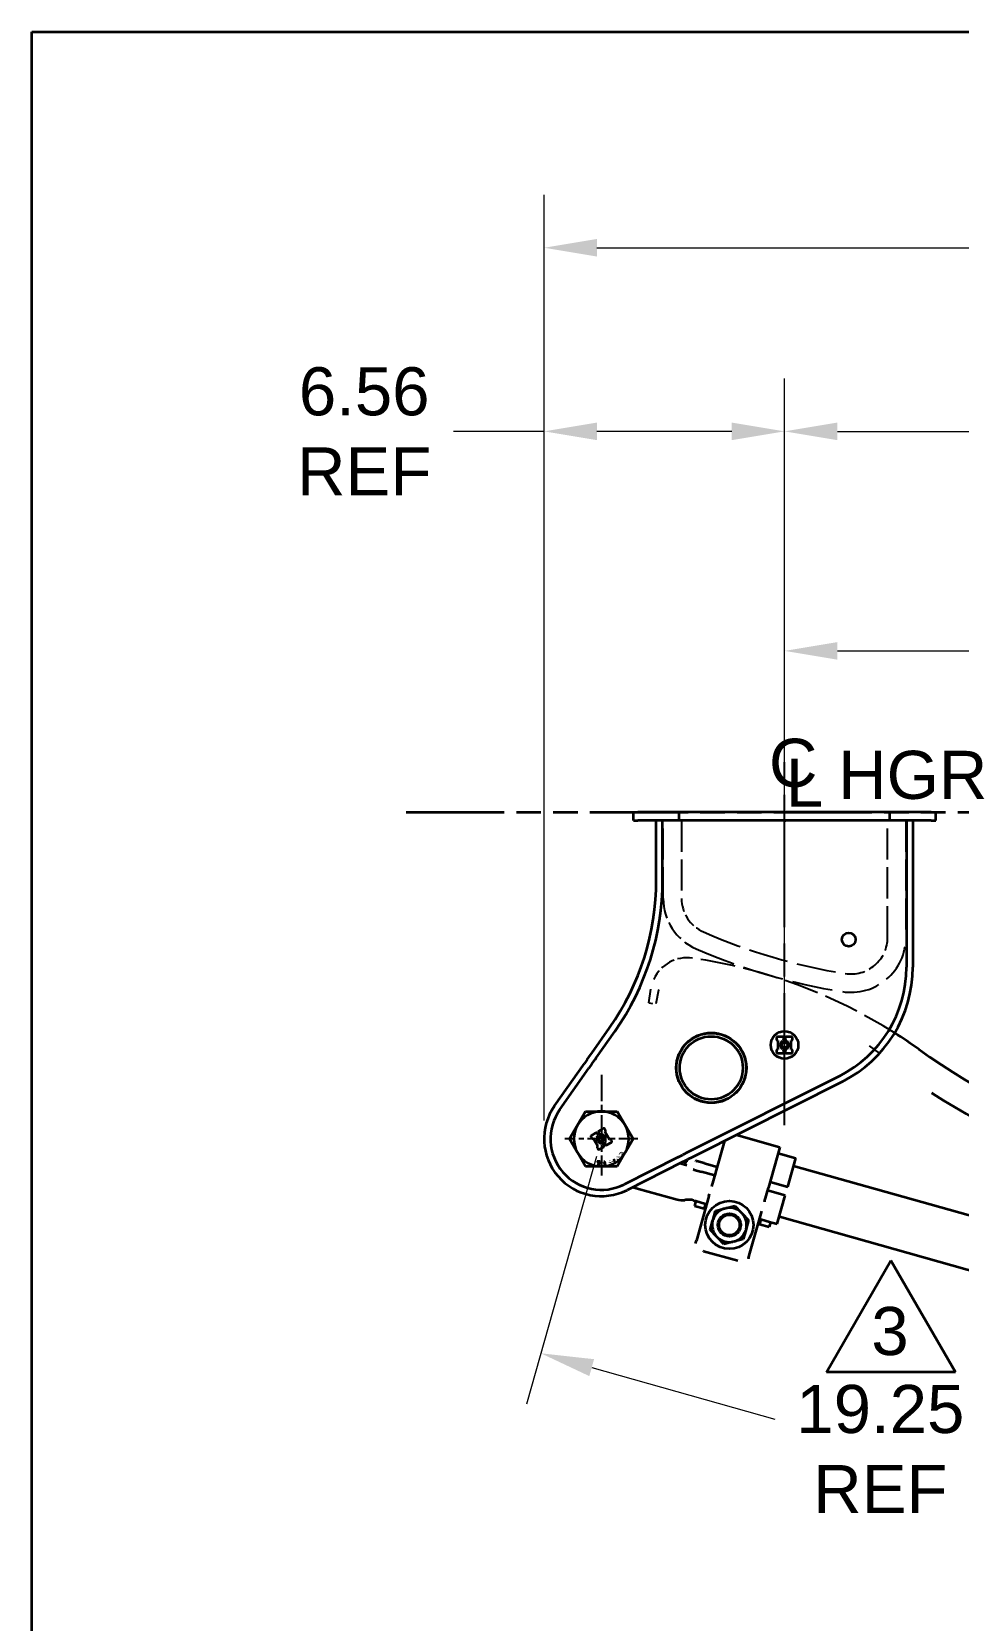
# Model space of a CAD drawing. Header units: inches. Extents: x 0 to 267, y 0 to 172.
# Drawn here: x 7.63 to 32.91, y 128.49 to 171.84 of the extents above; entities that cross this region are included whole.
import ezdxf
from ezdxf.enums import TextEntityAlignment as Align

# ---------------------------------------------------------------- set-up
doc = ezdxf.new("R2010")
doc.units = ezdxf.units.IN
doc.header["$LTSCALE"] = 8
doc.header["$MEASUREMENT"] = 0
for name, pattern in [('CHAIN', [0.7087, 0.4724, -0.0591, 0.1181, -0.0591]), ('DASHED', [0.2067, 0.1654, -0.0413]), ('DOUBLE_DASH_CHAIN', [1.2403, 0.6614, -0.0827, 0.1654, -0.0827, 0.1654, -0.0827])]:
    doc.linetypes.add(name, pattern=pattern)
for name, color, linetype, lineweight in [('Center Mark(Hutchens)', 7, 'Continuous', 25), ('Centerline(Hutchens)', 7, 'Continuous', 25), ('Dimensions(Hutchens)', 7, 'Continuous', 25), ('Hidden Edges(Hutchens)', 7, 'DASHED', 25), ('Phantom Lines(Hutchens)', 7, 'DOUBLE_DASH_CHAIN', 70), ('Sketch Geometry(Hutchens)', 7, 'Continuous', 35), ('Symbols(Hutchens)', 7, 'Continuous', 25), ('Visible Edges(Hutchens)', 7, 'Continuous', 35)]:
    doc.layers.add(name, color=color, linetype=linetype, lineweight=lineweight)
doc.styles.add('Hutchens .164', font='ARIAL.TTF')
doc.styles.add('Hutchens .180', font='ARIAL.TTF')
doc.dimstyles.new('HUTCHENS STD DIM X.XX', dxfattribs={"dimscale": 8, "dimtxt": 0.164, "dimasz": 0.18, "dimexe": 0.18, "dimexo": 0.0625, "dimgap": 0.09, "dimtad": 0, "dimtih": 1, "dimtoh": 1, "dimrnd": 1e-08, "dimzin": 4, "dimdsep": 46, "dimtxsty": 'Hutchens .164', "dimcen": 0.09, "dimclrd": 211, "dimclre": 211, "dimclrt": 7, "dimadec": 0, "dimazin": 1, "dimtfac": 0.762195, "dimtofl": 0, "dimtmove": 0, "dimatfit": 3, "dimfxl": 0, "dimtolj": 1, "dimtzin": 0, "dimlwd": 9, "dimlwe": 9, "dimarcsym": 0})

# ---------------------------------------------------------------- blocks, each defined once
blk = doc.blocks.new('Borders D-SIZE')
at = {"layer": 'Sketch Geometry(Hutchens)'}
for p, q in [((0.9537, 21.4797), (32.9537, 21.4797)), ((0.9537, 0.5117), (0.9537, 21.4797))]:
    blk.add_line(p, q, dxfattribs=at)
at = {"layer": 'Symbols(Hutchens)', "color": 7}
for tag, height, style, p in [('PART_NO', 0.164, 'Hutchens .164', (33.0853, 2.8866)), ('Sheet_number', 0.164, 'Hutchens .164', (33.1339, 1.1147)), ('REV', 0.18, 'Hutchens .180', (33.0853, 1.5662)), ('SHTS_(TOTAL)', 0.164, 'Hutchens .164', (33.1339, 0.6452))]:
    blk.add_attdef(tag, text='', height=height, rotation=270, dxfattribs=dict(at, style=style)).set_placement(p, align=Align.MIDDLE_CENTER)
blk = doc.blocks.new('*D42')
at = {"layer": 'Defpoints', "color": 0, "linetype": 'Continuous'}
for p in [(23.175, 141.623), (41.702, 136.399), (40.052, 130.547)]:
    blk.add_point(p, dxfattribs=at)
at = {"layer": 'Dimensions(Hutchens)', "color": 211, "linetype": 'Continuous', "lineweight": 9}
for p, q in [((23.039, 141.142), (21.134, 134.385)), ((41.567, 135.918), (39.662, 129.161)), ((22.911, 135.38), (27.912, 133.97)), ((38.666, 130.938), (33.665, 132.348))]:
    blk.add_line(p, q, dxfattribs=at)
at = {"layer": 'Dimensions(Hutchens)', "color": 211, "linetype": 'Continuous'}
for points in [[(22.976, 135.611), (22.846, 135.149), (21.525, 135.771)], [(38.731, 131.169), (38.601, 130.707), (40.052, 130.547)]]:
    blk.add_solid(points, dxfattribs=at)
at = {"layer": 'Dimensions(Hutchens)', "color": 7, "linetype": 'Continuous', "lineweight": 9, "insert": (30.789, 133.159), "char_height": 1.312, "attachment_point": 5, "style": 'Hutchens .164'}
blk.add_mtext('\\A1;19.25\\PREF', dxfattribs=at)
blk = doc.blocks.new('*D44')
at = {"layer": 'Defpoints', "color": 0, "linetype": 'Continuous'}
for p in [(47.098, 154.941), (28.175, 151.901), (47.098, 134.822)]:
    blk.add_point(p, dxfattribs=at)
at = {"layer": 'Dimensions(Hutchens)', "color": 211, "linetype": 'Continuous', "lineweight": 9}
for p, q in [((28.175, 152.401), (28.175, 156.381)), ((47.098, 135.322), (47.098, 156.381)), ((29.615, 154.941), (34.767, 154.941)), ((45.658, 154.941), (40.506, 154.941))]:
    blk.add_line(p, q, dxfattribs=at)
at = {"layer": 'Dimensions(Hutchens)', "color": 211, "linetype": 'Continuous'}
for points in [[(29.615, 155.181), (29.615, 154.701), (28.175, 154.941)], [(45.658, 155.181), (45.658, 154.701), (47.098, 154.941)]]:
    blk.add_solid(points, dxfattribs=at)
at = {"layer": 'Dimensions(Hutchens)', "color": 7, "linetype": 'Continuous', "lineweight": 9, "insert": (37.636, 154.941), "char_height": 1.312, "attachment_point": 5, "style": 'Hutchens .164'}
blk.add_mtext('\\A1;19.00\\PREF', dxfattribs=at)
blk = doc.blocks.new('*D45')
at = {"layer": 'Defpoints', "color": 0, "linetype": 'Continuous'}
for p in [(77.175, 160.932), (77.175, 152.173), (28.175, 151.901)]:
    blk.add_point(p, dxfattribs=at)
at = {"layer": 'Dimensions(Hutchens)', "color": 211, "linetype": 'Continuous', "lineweight": 9}
for p, q in [((28.175, 152.401), (28.175, 162.372)), ((77.175, 152.673), (77.175, 162.372)), ((29.615, 160.932), (51.087, 160.932)), ((75.735, 160.932), (54.262, 160.932))]:
    blk.add_line(p, q, dxfattribs=at)
at = {"layer": 'Dimensions(Hutchens)', "color": 211, "linetype": 'Continuous'}
for points in [[(29.615, 161.172), (29.615, 160.692), (28.175, 160.932)], [(75.735, 161.172), (75.735, 160.692), (77.175, 160.932)]]:
    blk.add_solid(points, dxfattribs=at)
at = {"layer": 'Dimensions(Hutchens)', "color": 7, "linetype": 'Continuous', "lineweight": 9, "insert": (52.675, 160.932), "char_height": 1.312, "attachment_point": 5, "style": 'Hutchens .164'}
blk.add_mtext('\\A1; A', dxfattribs=at)
blk = doc.blocks.new('*D46')
at = {"layer": 'Defpoints', "color": 0, "linetype": 'Continuous'}
for p in [(21.612, 160.932), (28.175, 141.996), (21.612, 141.623)]:
    blk.add_point(p, dxfattribs=at)
at = {"layer": 'Dimensions(Hutchens)', "color": 211, "linetype": 'Continuous', "lineweight": 9}
for p, q in [((21.612, 142.123), (21.612, 162.372)), ((28.175, 142.496), (28.175, 162.372)), ((21.612, 160.932), (19.141, 160.932)), ((26.735, 160.932), (23.052, 160.932))]:
    blk.add_line(p, q, dxfattribs=at)
at = {"layer": 'Dimensions(Hutchens)', "color": 211, "linetype": 'Continuous'}
for points in [[(23.052, 161.172), (23.052, 160.692), (21.612, 160.932)], [(26.735, 161.172), (26.735, 160.692), (28.175, 160.932)]]:
    blk.add_solid(points, dxfattribs=at)
at = {"layer": 'Dimensions(Hutchens)', "color": 7, "linetype": 'Continuous', "lineweight": 9, "insert": (16.702, 160.932), "char_height": 1.312, "attachment_point": 5, "style": 'Hutchens .164'}
blk.add_mtext('\\A1;6.56\\PREF', dxfattribs=at)
blk = doc.blocks.new('*D51')
at = {"layer": 'Defpoints', "color": 0, "linetype": 'Continuous'}
for p in [(21.612, 165.943), (132.612, 144.395), (21.612, 141.623)]:
    blk.add_point(p, dxfattribs=at)
at = {"layer": 'Dimensions(Hutchens)', "color": 211, "linetype": 'Continuous', "lineweight": 9}
for p, q in [((21.612, 142.123), (21.612, 167.383)), ((132.612, 144.895), (132.612, 167.383)), ((23.052, 165.943), (67.479, 165.943)), ((131.172, 165.943), (86.745, 165.943))]:
    blk.add_line(p, q, dxfattribs=at)
at = {"layer": 'Dimensions(Hutchens)', "color": 211, "linetype": 'Continuous'}
for points in [[(23.052, 166.183), (23.052, 165.703), (21.612, 165.943)], [(131.172, 166.183), (131.172, 165.703), (132.612, 165.943)]]:
    blk.add_solid(points, dxfattribs=at)
at = {"layer": 'Dimensions(Hutchens)', "color": 7, "linetype": 'Continuous', "lineweight": 9, "insert": (77.112, 165.943), "char_height": 1.312, "attachment_point": 5, "style": 'Hutchens .164'}
blk.add_mtext('\\A1; D REC CLEARANCE', dxfattribs=at)
blk = doc.blocks.new('CL HGR')
at = {"layer": 'Symbols(Hutchens)', "color": 7, "char_height": 0.164, "attachment_point": 5, "style": 'Hutchens .164'}
for s, insert in [('C', (0.0294, -0.0028)), ('L', (0.068, -0.0698)), ('HGR', (0.4373, -0.044))]:
    blk.add_mtext(s, dxfattribs=dict(at, insert=insert))
blk = doc.blocks.new('FLAG')
at = {"layer": 'Sketch Geometry(Hutchens)'}
for p, q in [((-0.22, -0.1905), (0, 0.1905)), ((0, 0.1905), (0.22, -0.1905)), ((0.22, -0.1905), (-0.22, -0.1905))]:
    blk.add_line(p, q, dxfattribs=at)
at = {"layer": 'Symbols(Hutchens)', "color": 7, "style": 'Hutchens .164'}
blk.add_attdef('NO:', text='', height=0.164, dxfattribs=at).set_placement((-0.0034, -0.0497), align=Align.MIDDLE_CENTER)

msp = doc.modelspace()

# ---------------------------------------------------------------- linework, layer by layer
at = {"layer": 'Center Mark(Hutchens)', "linetype": 'CHAIN', "ltscale": 0.190971}
msp.add_line((23.1746, 143.3746), (23.1746, 140.6231), dxfattribs=at)
at = {"layer": 'Center Mark(Hutchens)', "linetype": 'CHAIN', "ltscale": 0.138781}
msp.add_line((24.1746, 141.6231), (22.1746, 141.6231), dxfattribs=at)
at = {"layer": 'Centerline(Hutchens)', "linetype": 'CHAIN', "ltscale": 0.954115}
msp.add_line((28.1746, 141.9956), (28.1746, 151.9006), dxfattribs=at)
at = {"layer": 'Hidden Edges(Hutchens)', "ltscale": 0.642537}
for p, q in [((24.8621, 148.1856), (24.8621, 150.3106)), ((25.3621, 150.3106), (25.3621, 148.1856)), ((30.9871, 147.1231), (30.9871, 150.3106)), ((31.4871, 150.3106), (31.4871, 147.1231))]:
    msp.add_line(p, q, dxfattribs=at)
at = {"layer": 'Hidden Edges(Hutchens)', "ltscale": 0.299877}
msp.add_line((24.4718, 145.3337), (24.5267, 145.7137), dxfattribs=at)
at = {"layer": 'Hidden Edges(Hutchens)', "ltscale": 0.298367}
msp.add_line((24.7385, 145.6791), (24.6599, 145.3066), dxfattribs=at)
at = {"layer": 'Hidden Edges(Hutchens)', "ltscale": 0.001489}
msp.add_line((24.7395, 145.683), (24.7385, 145.6791), dxfattribs=at)
at = {"layer": 'Hidden Edges(Hutchens)', "ltscale": 0.045142}
msp.add_line((24.4718, 145.3337), (24.6599, 145.3066), dxfattribs=at)
at = {"layer": 'Hidden Edges(Hutchens)', "ltscale": 0.101732, "flags": 128}
msp.add_lwpolyline([(24.6061, 145.9821), (24.6009, 145.9705)], dxfattribs=at)
at = {"layer": 'Hidden Edges(Hutchens)', "ltscale": 0.089693, "flags": 128}
msp.add_lwpolyline([(24.7395, 145.683), (24.7411, 145.6892)], dxfattribs=at)
at = {"layer": 'Hidden Edges(Hutchens)', "ltscale": 0.67033, "flags": 128}
msp.add_lwpolyline([(30.7697, 143.962), (30.4935, 144.159)], dxfattribs=at)
at = {"layer": 'Hidden Edges(Hutchens)', "ltscale": 0.413586}
msp.add_arc((26.3621, 148.1856), 1.5, 180, 246.36914, dxfattribs=at)
at = {"layer": 'Hidden Edges(Hutchens)', "ltscale": 0.275691}
msp.add_arc((26.3621, 148.1856), 1, 180, 246.36914, dxfattribs=at)
at = {"layer": 'Hidden Edges(Hutchens)', "ltscale": 0.814862}
msp.add_arc((32.3246, 161.8132), 15.875, 246.36914, 260.95878, dxfattribs=at)
at = {"layer": 'Hidden Edges(Hutchens)', "ltscale": 0.784015}
msp.add_arc((29.9871, 147.1231), 1.5, 260.95878, 0, dxfattribs=at)
at = {"layer": 'Hidden Edges(Hutchens)', "ltscale": 0.411456}
msp.add_arc((29.9871, 147.1231), 1, 260.95878, 0, dxfattribs=at)
at = {"layer": 'Hidden Edges(Hutchens)', "ltscale": 0.306081}
msp.add_arc((25.5158, 145.567), 1, 81.78787, 155.47047, dxfattribs=at)
at = {"layer": 'Hidden Edges(Hutchens)', "ltscale": 0.717141}
msp.add_arc((23.6546, 132.6706), 14.03, 57.57338, 81.78758, dxfattribs=at)
at = {"layer": 'Hidden Edges(Hutchens)', "ltscale": 0.840527}
msp.add_arc((32.3246, 161.8132), 16.375, 246.36914, 260.95878, dxfattribs=at)
at = {"layer": 'Phantom Lines(Hutchens)', "lineweight": 35, "ltscale": 0.505804}
msp.add_line((17.8451, 150.5426), (138.2961, 150.5426), dxfattribs=at)
at = {"layer": 'Visible Edges(Hutchens)'}
for p, q in [((24.0496, 150.5426), (24.1746, 150.5426)), ((24.0496, 150.3106), (24.0496, 150.5426)), ((25.2996, 150.5426), (24.1746, 150.5426)), ((25.6746, 150.5426), (25.2996, 150.5426)), ((25.2996, 150.3106), (25.2996, 150.5426)), ((28.1433, 150.5426), (25.6746, 150.5426)), ((28.1746, 150.5113), (28.1433, 150.5426)), ((28.1433, 150.5426), (28.2058, 150.5426)), ((28.2058, 150.5426), (28.1746, 150.5113)), ((30.6746, 150.5426), (28.2058, 150.5426)), ((31.0496, 150.5426), (30.6746, 150.5426)), ((32.1746, 150.5426), (31.0496, 150.5426)), ((31.0496, 150.3106), (31.0496, 150.5426)), ((32.1746, 150.5426), (32.2996, 150.5426)), ((32.2996, 150.3106), (32.2996, 150.5426)), ((24.0496, 150.3106), (24.1746, 150.3106)), ((25.2996, 150.3106), (24.1746, 150.3106)), ((24.6746, 148.6856), (24.6746, 150.3106)), ((24.8476, 148.6856), (24.8476, 150.3106)), ((25.6746, 150.3106), (25.2996, 150.3106)), ((28.1433, 150.3106), (25.6746, 150.3106)), ((28.1433, 150.3106), (28.1746, 150.3418)), ((28.1433, 150.3106), (28.2058, 150.3106)), ((28.1746, 150.3418), (28.2058, 150.3106)), ((30.6746, 150.3106), (28.2058, 150.3106)), ((31.0496, 150.3106), (30.6746, 150.3106)), ((32.1746, 150.3106), (31.0496, 150.3106)), ((31.5016, 150.3106), (31.5016, 146.3106)), ((31.6746, 150.3106), (31.6746, 146.3106)), ((32.1746, 150.3106), (32.2996, 150.3106)), ((22.9112, 143.9636), (23.399, 144.6568)), ((23.0353, 143.8394), (23.5405, 144.5572)), ((27.9558, 144.3731), (27.9558, 144.3418)), ((28.1277, 144.4043), (27.9871, 144.4043)), ((28.159, 144.3418), (28.159, 144.3731)), ((28.1902, 144.3731), (28.1902, 144.3418)), ((28.3621, 144.4043), (28.2215, 144.4043)), ((28.3933, 144.3418), (28.3933, 144.3731)), ((22.8775, 143.9157), (22.9112, 143.9636)), ((27.9558, 144.0293), (27.9558, 143.9981)), ((27.9871, 144.3106), (27.9918, 144.3106)), ((27.9918, 144.0606), (27.9871, 144.0606)), ((27.9871, 143.9668), (28.1277, 143.9668)), ((27.9918, 144.3106), (27.9918, 144.0606)), ((28.1168, 144.3106), (28.1277, 144.3106)), ((28.1168, 144.3041), (28.1168, 144.3106)), ((28.1168, 144.0606), (28.1168, 144.067)), ((28.1277, 144.0606), (28.1168, 144.0606)), ((28.159, 143.9981), (28.159, 144.0293)), ((28.1902, 144.0293), (28.1902, 143.9981)), ((28.2215, 144.3106), (28.2324, 144.3106)), ((28.2324, 144.0606), (28.2215, 144.0606)), ((28.2215, 143.9668), (28.3621, 143.9668)), ((28.2324, 144.3106), (28.2324, 144.3041)), ((28.2324, 144.067), (28.2324, 144.0606)), ((28.3574, 144.0606), (28.3574, 144.3106)), ((28.3574, 144.3106), (28.3621, 144.3106)), ((28.3621, 144.0606), (28.3574, 144.0606)), ((28.3933, 143.9981), (28.3933, 144.0293)), ((21.8968, 142.5223), (22.7104, 143.6783)), ((22.0383, 142.4228), (22.8345, 143.5541)), ((22.7907, 143.7924), (22.7104, 143.6783)), ((22.7907, 143.7924), (22.8775, 143.9157)), ((22.9149, 143.6683), (22.8345, 143.5541)), ((22.9149, 143.6683), (23.0016, 143.7916)), ((23.0016, 143.7916), (23.0353, 143.8394)), ((29.6711, 143.3391), (25.5907, 141.2841)), ((29.7489, 143.1846), (25.7195, 141.1553)), ((22.5251, 141.9981), (22.7416, 142.3731)), ((22.7416, 142.3731), (23.1746, 142.3731)), ((23.1746, 142.3731), (23.6076, 142.3731)), ((23.6076, 142.3731), (23.8241, 141.9981)), ((22.3086, 141.6231), (22.5251, 141.9981)), ((23.0246, 141.7891), (22.9028, 141.7188)), ((23.0826, 141.7512), (23.0673, 141.7776)), ((23.0944, 141.7933), (23.1096, 141.7668)), ((23.2276, 141.9063), (23.1058, 141.8359)), ((23.1523, 141.7554), (23.1617, 141.7608)), ((23.1617, 141.7608), (23.1737, 141.7401)), ((23.27, 141.8233), (23.2741, 141.8257)), ((23.3957, 141.6055), (23.27, 141.8233)), ((23.2855, 141.8684), (23.2703, 141.8948)), ((23.8241, 141.9981), (24.0406, 141.6231)), ((22.5251, 141.2481), (22.3086, 141.6231)), ((22.8914, 141.6761), (22.9066, 141.6497)), ((22.9493, 141.6382), (22.9535, 141.6406)), ((22.9535, 141.6406), (23.0792, 141.4228)), ((23.0617, 141.7031), (23.0711, 141.7085)), ((23.0737, 141.6823), (23.0617, 141.7031)), ((23.0636, 141.3777), (23.0789, 141.3513)), ((23.0792, 141.4228), (23.0751, 141.4204)), ((23.1216, 141.3399), (23.2434, 141.4102)), ((23.1875, 141.4853), (23.1755, 141.5061)), ((23.1969, 141.4907), (23.1875, 141.4853)), ((23.2548, 141.4529), (23.2396, 141.4793)), ((23.2666, 141.4949), (23.2819, 141.4685)), ((23.2755, 141.5638), (23.2875, 141.543)), ((23.2875, 141.543), (23.2781, 141.5376)), ((23.3246, 141.4571), (23.4463, 141.5274)), ((23.3998, 141.6079), (23.3957, 141.6055)), ((23.4578, 141.5701), (23.4425, 141.5965)), ((24.0406, 141.6231), (23.8241, 141.2481)), ((26.5352, 141.5661), (26.2916, 140.7021)), ((26.861, 141.7302), (28.0458, 141.3962)), ((28.0458, 141.3962), (27.7353, 140.295)), ((22.7416, 140.8731), (22.5251, 141.2481)), ((23.1408, 141.0024), (23.0646, 141.0024)), ((23.0646, 141.0024), (23.0646, 140.9883)), ((23.0646, 140.9883), (23.1266, 140.9883)), ((23.1266, 140.9883), (23.0717, 140.8824)), ((23.0888, 140.8824), (23.1408, 140.9844)), ((23.1408, 140.9844), (23.1408, 141.0024)), ((23.2323, 140.9805), (23.2342, 140.9697)), ((23.2342, 140.9697), (23.2557, 140.9735)), ((23.2696, 140.8943), (23.2482, 140.8905)), ((23.2482, 140.8905), (23.2503, 140.8784)), ((23.2661, 141.0035), (23.2538, 141.0013)), ((23.2557, 140.9735), (23.2696, 140.8943)), ((23.2848, 140.897), (23.2661, 141.0035)), ((23.3058, 140.9007), (23.2848, 140.897)), ((23.3079, 140.8886), (23.3058, 140.9007)), ((23.4249, 140.9359), (23.4242, 140.9356)), ((23.4242, 140.9356), (23.4308, 140.9215)), ((23.5385, 141.0523), (23.4992, 141.0296)), ((23.4992, 141.0296), (23.5065, 141.0169)), ((23.5065, 141.0169), (23.5458, 141.0396)), ((23.5458, 141.0396), (23.5385, 141.0523)), ((23.8241, 141.2481), (23.6076, 140.8731)), ((23.6692, 141.2355), (23.6823, 141.2245)), ((23.6823, 141.2245), (23.6828, 141.2251)), ((23.7428, 141.1703), (23.7559, 141.1594)), ((23.7928, 141.225), (23.7549, 141.1799)), ((23.7559, 141.1594), (23.8035, 141.2161)), ((23.8035, 141.2161), (23.7928, 141.225)), ((25.2674, 141.1213), (23.7996, 140.3821)), ((25.3962, 140.9925), (23.8774, 140.2276)), ((25.2674, 141.1213), (25.3967, 141.1864)), ((25.5037, 140.9014), (25.3189, 140.9535)), ((25.3303, 140.9503), (25.3333, 140.9608)), ((25.3962, 140.9925), (25.5255, 141.0576)), ((25.5364, 141.2568), (25.3967, 141.1864)), ((25.4846, 141.0367), (25.4506, 140.9164)), ((25.4842, 141.0368), (25.5376, 141.0218)), ((25.6652, 141.128), (25.5255, 141.0576)), ((25.5907, 141.2841), (25.5364, 141.2568)), ((25.7195, 141.1553), (25.6652, 141.128)), ((25.758, 141.0246), (25.7497, 141.0269)), ((25.758, 141.0246), (25.776, 141.0195)), ((25.9795, 140.9621), (25.776, 141.0195)), ((25.9795, 140.9621), (26.3366, 140.8614)), ((27.9989, 141.2296), (28.4801, 141.094)), ((28.2615, 140.3187), (28.4801, 141.094)), ((28.423, 140.8914), (36.8446, 138.5169)), ((23.1746, 140.8731), (22.7416, 140.8731)), ((23.0717, 140.8824), (23.0888, 140.8824)), ((23.6076, 140.8731), (23.1746, 140.8731)), ((23.2503, 140.8784), (23.3079, 140.8886)), ((25.6818, 140.7863), (25.6901, 140.7839)), ((25.7082, 140.7788), (25.6901, 140.7839)), ((25.7082, 140.7788), (25.9116, 140.7215)), ((26.2687, 140.6208), (25.9116, 140.7215)), ((26.2896, 140.6948), (26.1842, 140.3212)), ((26.2916, 140.7021), (26.2896, 140.6948)), ((24.0354, 140.3071), (24.1879, 140.2641)), ((24.1879, 140.2641), (25.2403, 139.9674)), ((26.11, 140.0579), (25.7693, 138.8495)), ((27.628, 139.9141), (27.7333, 140.2877)), ((28.1937, 140.0781), (27.7124, 140.2138)), ((27.7353, 140.295), (27.7333, 140.2877)), ((27.7803, 140.4544), (28.2615, 140.3187)), ((27.9751, 139.3028), (28.1937, 140.0781)), ((25.4769, 139.9585), (25.4565, 139.9551)), ((25.6931, 139.9462), (25.7496, 139.9303)), ((25.7496, 139.9303), (25.713, 139.8003)), ((25.713, 139.8003), (25.9837, 139.724)), ((25.7496, 139.9303), (26.0203, 139.8539)), ((26.0203, 139.8539), (25.9837, 139.724)), ((25.9837, 139.724), (26.0135, 139.7156)), ((26.0501, 139.8455), (26.0203, 139.8539)), ((26.2228, 139.4225), (26.2904, 139.6622)), ((26.2904, 139.6622), (26.5318, 139.7236)), ((26.5318, 139.7236), (26.5738, 139.7342)), ((26.5738, 139.7342), (26.8153, 139.7956)), ((26.8153, 139.7956), (26.9891, 139.6171)), ((26.9891, 139.6171), (27.0194, 139.5861)), ((27.213, 138.4424), (27.5537, 139.6509)), ((26.1434, 139.141), (26.211, 139.3808)), ((26.211, 139.3808), (26.2228, 139.4225)), ((27.0194, 139.5861), (27.1932, 139.4077)), ((27.1256, 139.1679), (27.1138, 139.1262)), ((27.1932, 139.4077), (27.1256, 139.1679)), ((27.4572, 139.3085), (27.4575, 139.3085)), ((27.4575, 139.3085), (27.4875, 139.3)), ((27.5242, 139.4299), (27.4875, 139.3)), ((27.4875, 139.3), (27.7582, 139.2237)), ((27.4938, 139.4385), (27.4941, 139.4384)), ((27.5242, 139.4299), (27.4941, 139.4384)), ((27.5242, 139.4299), (27.7949, 139.3536)), ((27.7949, 139.3536), (27.7582, 139.2237)), ((27.7949, 139.3536), (27.9751, 139.3028)), ((28.0322, 139.5054), (36.4539, 137.1309)), ((25.7459, 138.7665), (25.7693, 138.8495)), ((26.3173, 138.9626), (26.1434, 139.141)), ((26.3475, 138.9315), (26.3173, 138.9626)), ((26.5214, 138.7531), (26.3475, 138.9315)), ((26.7628, 138.8144), (26.5214, 138.7531)), ((26.8048, 138.8251), (26.7628, 138.8144)), ((27.0462, 138.8865), (26.8048, 138.8251)), ((27.1138, 139.1262), (27.0462, 138.8865)), ((25.9658, 138.5633), (26.896, 138.301)), ((27.1896, 138.3595), (27.213, 138.4424))]:
    msp.add_line(p, q, dxfattribs=at)
at = {"layer": 'Visible Edges(Hutchens)', "flags": 128}
for points in [[(32.21, 142.8618), (32.1979, 142.871)], [(23.2538, 141.0013), (23.2539, 141.0001)], [(23.3843, 141.0233), (23.384, 141.0223)], [(23.3868, 140.9912), (23.3874, 140.99)], [(23.4013, 140.9987), (23.4007, 141.0002)], [(23.4039, 141.0448), (23.4031, 141.0444)], [(23.4093, 141.0329), (23.4098, 141.0331)], [(23.4116, 140.9689), (23.4124, 140.9688)], [(23.4176, 140.9832), (23.4169, 140.9834)], [(23.4259, 141.0331), (23.4274, 141.0323)], [(23.4308, 140.9215), (23.4312, 140.9216)], [(23.4326, 141.0463), (23.4317, 141.0466)], [(23.4332, 140.9859), (23.4327, 140.9856)], [(23.4356, 140.9723), (23.4363, 140.9727)], [(23.4399, 140.9393), (23.4394, 140.9391)], [(23.4438, 140.9258), (23.4454, 140.9266)], [(23.4469, 141.0079), (23.4471, 141.0076)], [(23.4499, 141.0009), (23.4495, 141.0003)], [(23.4547, 140.9904), (23.4555, 140.9881)], [(23.4632, 141.0115), (23.4622, 141.0134)], [(23.4725, 140.9603), (23.4729, 140.9633)], [(23.5821, 141.1516), (23.58, 141.1495)], [(23.585, 141.1202), (23.5848, 141.121)], [(23.5906, 141.1414), (23.5914, 141.1419)], [(23.5928, 141.079), (23.5951, 141.0763)], [(23.6053, 141.0895), (23.6044, 141.0906)], [(23.6121, 141.1431), (23.6129, 141.1427)], [(23.6317, 141.0644), (23.63, 141.0654)], [(23.639, 141.1179), (23.6399, 141.1168)], [(23.6515, 141.1284), (23.6492, 141.131)], [(23.6538, 141.0661), (23.653, 141.0654)], [(23.6592, 141.0871), (23.6595, 141.0863)], [(23.6624, 141.0558), (23.6645, 141.0579)], [(23.6834, 141.2636), (23.6827, 141.2628)], [(23.6828, 141.2251), (23.6829, 141.2255)], [(23.6853, 141.2383), (23.6854, 141.2389)], [(23.6933, 141.2538), (23.6937, 141.2542)], [(23.7065, 141.2619), (23.707, 141.262)], [(23.7218, 141.2568), (23.7234, 141.2552)], [(23.7317, 141.2698), (23.73, 141.2711)], [(23.7393, 141.2111), (23.7396, 141.2095)], [(23.7461, 141.2496), (23.7458, 141.2504)], [(23.7515, 141.2242), (23.7513, 141.225)], [(23.7549, 141.1799), (23.7549, 141.1812)], [(25.5037, 140.9014), (25.5097, 140.8944)], [(25.7497, 141.0269), (25.7414, 141.0291)], [(26.11, 140.0579), (26.1285, 140.1237)], [(27.628, 139.9141), (27.6257, 139.9061)], [(25.9658, 138.5633), (25.949, 138.5683)], [(27.1896, 138.3595), (27.1862, 138.3496)]]:
    msp.add_lwpolyline(points, dxfattribs=at)
at = {"layer": 'Visible Edges(Hutchens)'}
for centre, radius in [((29.9246, 147.0606), 0.1875), ((26.1746, 143.5606), 0.9575), ((26.1746, 143.5606), 0.95), ((26.1746, 143.5606), 0.861), ((28.1746, 144.1856), 0.375), ((28.1746, 144.1856), 0.0781), ((23.1746, 141.6231), 0.0781), ((26.6683, 139.2743), 0.6562), ((26.6683, 139.2743), 0.3126), ((26.6683, 139.2743), 0.3125), ((26.6683, 139.2743), 0.28)]:
    msp.add_circle(centre, radius, dxfattribs=at)
for centre, radius, start, end in [((17.6746, 148.6856), 7, 324.86268, 0), ((17.6746, 148.6856), 7.173, 324.86268, 0), ((28.1746, 146.3106), 3.327, 296.73123, 0), ((28.1746, 146.3106), 3.5, 296.73123, 0), ((27.9871, 144.3731), 0.0313, 90, 180), ((28.1277, 144.3731), 0.0313, 0, 90), ((28.2215, 144.3731), 0.0313, 90, 180), ((28.3621, 144.3731), 0.0313, 0, 90), ((23.6546, 132.6706), 14.03, 54.33107, 57.57338), ((27.9871, 144.3418), 0.0313, 180, 270), ((27.9871, 144.0293), 0.0312, 90, 180), ((27.9871, 143.9981), 0.0313, 180, 270), ((28.1746, 144.1856), 0.117, 126.92427, 233.07573), ((28.0855, 144.3041), 0.0313, 306.92427, 0), ((28.0855, 144.067), 0.0313, 0, 53.07573), ((28.1277, 144.3418), 0.0313, 270, 0), ((28.1277, 144.0293), 0.0313, 0, 90), ((28.1277, 143.9981), 0.0313, 270, 0), ((28.2215, 144.3418), 0.0313, 180, 270), ((28.2215, 144.0293), 0.0312, 90, 180), ((28.2215, 143.9981), 0.0313, 180, 270), ((28.2637, 144.3041), 0.0313, 180, 233.07573), ((28.2637, 144.067), 0.0313, 126.92427, 180), ((28.1746, 144.1856), 0.117, 306.92427, 53.07573), ((28.3621, 144.3418), 0.0312, 270, 0), ((28.3621, 144.0293), 0.0313, 0, 90), ((28.3621, 143.9981), 0.0313, 270, 0), ((42.7771, 159.3129), 18.7646, 234.33106, 270.7507), ((42.7771, 159.3129), 19.5526, 237.28589, 270.7507), ((23.1746, 141.6231), 1.5625, 144.86268, 296.73123), ((23.1746, 141.6231), 1.3895, 144.86268, 296.73123), ((23.1746, 141.6231), 0.75, 90, 150), ((23.1746, 141.6231), 0.75, 30, 90), ((23.1746, 141.6231), 0.75, 150, 210), ((23.0402, 141.762), 0.0313, 30, 120), ((23.1214, 141.8089), 0.0313, 120, 210), ((23.1367, 141.7825), 0.0312, 210, 300), ((23.2432, 141.8792), 0.0313, 30, 120), ((23.2585, 141.8528), 0.0313, 300, 30), ((23.1746, 141.6231), 0.75, 330, 30), ((22.9185, 141.6917), 0.0313, 120, 210), ((22.9337, 141.6653), 0.0312, 210, 300), ((23.1746, 141.6231), 0.117, 149.5768, 270.4232), ((23.0907, 141.3933), 0.0312, 120, 210), ((23.0555, 141.7356), 0.0312, 300, 30), ((23.106, 141.3669), 0.0312, 210, 300), ((23.1746, 141.6231), 0.117, 329.5768, 90.4232), ((23.2125, 141.4637), 0.0312, 30, 120), ((23.2277, 141.4372), 0.0313, 300, 30), ((23.2937, 141.5105), 0.0312, 120, 210), ((23.3089, 141.4841), 0.0312, 210, 300), ((23.4155, 141.5808), 0.0312, 30, 120), ((23.4307, 141.5544), 0.0312, 300, 30), ((23.1746, 141.6231), 0.75, 210, 270), ((23.1746, 141.6231), 0.75, 270, 330), ((25.376, 140.4486), 0.5, 254.25433, 279.26206), ((25.5574, 139.465), 0.5, 74.25433, 99.26206), ((26.6683, 139.2743), 0.4695, 106.89883, 161.60984), ((26.6683, 139.2743), 0.4695, 46.89883, 101.60984), ((26.6683, 139.2743), 0.4695, 166.89883, 221.60984), ((26.6683, 139.2743), 0.4695, 346.89883, 41.60984), ((26.6683, 139.2743), 0.4695, 226.89883, 281.60984), ((26.6683, 139.2743), 0.4695, 286.89883, 341.60984)]:
    msp.add_arc(centre, radius, start, end, dxfattribs=at)

# ---------------------------------------------------------------- block references
at = {"xscale": 8, "yscale": 8, "zscale": 8}
for name, p in [('Borders D-SIZE', (0, 0)), ('CL HGR', (28.1746, 151.9006))]:
    msp.add_blockref(name, p, dxfattribs=at)
msp.add_blockref('FLAG', (31.0788, 136.7778), dxfattribs=at).add_auto_attribs({'NO:': '3'})

# ---------------------------------------------------------------- dimensions: what is measured, and where the dimension line sits
at = {"layer": 'Dimensions(Hutchens)', "color": 211, "linetype": 'Continuous', "lineweight": 9}
for base, p1, p2, text, override, picture, middle in [((21.6121, 165.9431), (132.6121, 144.3949), (21.6121, 141.6231), ' D REC CLEARANCE', {"dimtih": 0, "dimtoh": 0, "dimdec": 2, "dimtp": 0, "dimtm": 0, "dimtdec": 2, "dimatfit": 2}, '*D51', (77.1121, 165.9431)), ((77.1746, 160.9316), (28.1746, 151.9006), (77.1746, 152.1726), ' A', {"dimtih": 0, "dimtoh": 0, "dimdec": 2, "dimtp": 0, "dimtm": 0, "dimtdec": 2, "dimatfit": 2}, '*D45', (52.6746, 160.9316)), ((47.0984, 154.9406), (28.1746, 151.9006), (47.0984, 134.8225), '<>\\PREF', {"dimtih": 0, "dimtoh": 0, "dimdec": 2, "dimlfac": 1.004028, "dimtp": 0, "dimtm": 0, "dimtdec": 2, "dimatfit": 2}, '*D44', (37.6365, 154.9406))]:
    dim = msp.add_linear_dim(base=base, p1=p1, p2=p2, text=text, dimstyle='HUTCHENS STD DIM X.XX', override=override, dxfattribs=at)
    dim.commit()
    dim.dimension.update_dxf_attribs({"geometry": picture, "text_midpoint": middle, "dimtype": 160})
for base, p1, p2, angle, override, picture, middle in [((21.6121, 160.9316), (28.1746, 141.9956), (21.6121, 141.6231), 180, {"dimtih": 0, "dimtoh": 0, "dimdec": 2, "dimtp": 0, "dimtm": 0, "dimtdec": 2, "dimatfit": 2}, '*D46', (16.7018, 160.9316)), ((40.0523, 130.5474), (23.1746, 141.6231), (41.7023, 136.3992), 164.25433, {"dimdec": 2, "dimtp": 0, "dimtm": 0, "dimtdec": 2, "dimatfit": 2}, '*D42', (30.7885, 133.1593))]:
    dim = msp.add_linear_dim(base=base, p1=p1, p2=p2, angle=angle, text='<>\\PREF', dimstyle='HUTCHENS STD DIM X.XX', override=override, dxfattribs=at)
    dim.commit()
    dim.dimension.update_dxf_attribs({"geometry": picture, "text_midpoint": middle, "dimtype": 160})

doc.saveas('drawing.dxf')
